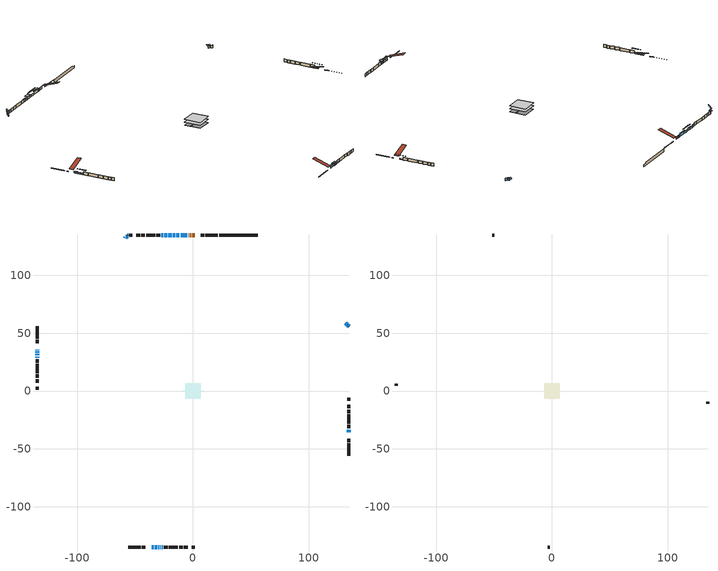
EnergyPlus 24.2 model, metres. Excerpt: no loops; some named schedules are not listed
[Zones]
conditioned space
 floor adiabatic (AdiabaticFloorConstruction): -6.82,-6.82 -6.82,6.82 6.82,6.82 6.82,-6.82 z1.14
 floor foundation (Slab1 construction): -6.66,-6.66 -6.66,6.66 6.66,6.66 6.66,-6.66 z-1.48
 floor foundation (Slab2 construction): -9.23,-0.41 -9.23,0.41 9.23,0.41 9.23,-0.41 z0
 wall outside (RimJoist1 construction): 21.58,134.94 10.79,134.94 / -55.89,-134.94 -45.1,-134.94 / -134.94,55.89 -134.94,45.1 / 134.94,-55.89 134.94,-45.1 z1.14:1.44
 wall outside (RimJoist2 construction): 9.86,134.94 6.8,134.94 / -44.17,-134.94 -41.11,-134.94 / -134.94,44.17 -134.94,41.11 / 134.94,-44.17 134.94,-41.11 z1.14:1.44
 wall outside (AdiabaticWallConstruction 1): 1.44,134.94 -0.76,134.94 / -1.69,134.94 -2.5,134.94 / -3.43,134.94 -3.86,134.94 z1.14:3.17
 wall outside (AdiabaticWallConstruction): -55.89,134.94 -56.23,134.6 / -28.4,-134.94 -27.92,-134.94 z1.14:2.74; -4.79,134.94 -10.78,134.94 z1.14:3.38; 134.94,55.89 133.97,56.86 / -56.89,133.94 -57.38,133.45 / -25.59,134.94 -27.57,134.94 z1.14:2.95; -35.75,-134.94 -33.97,-134.94 z1.14:3.92; -33.05,-134.94 -30.96,-134.94 z1.14:3.22; -134.94,35.75 -134.94,35.16 / -134.94,32.11 -134.94,30.72 / -134.94,29.79 -134.94,28.59 z1.14:2.13; -134.94,34.24 -134.94,33.04 / -22.27,134.94 -24.66,134.94 z1.14:2.36; -30.04,-134.94 -29.33,-134.94 z1.14:2.03; -11.71,134.94 -14.51,134.94 / -15.43,134.94 -17.42,134.94 / -18.34,134.94 -21.34,134.94 / 133.31,57.52 132.34,58.49 / -58.03,132.8 -58.52,132.31 z1.14:2.64; 134.94,-35.75 134.94,-33.36 z1.14:1.93; -26.99,-134.94 -26.07,-134.94 z1.14:2.58
 wall outside (Wall1 construction): -28.5,134.94 -31.8,134.94 / -25.15,-134.94 -21.84,-134.94 / -134.94,27.66 -134.94,24.36 / 134.94,-32.43 134.94,-29.13 z1.14:3.58
 wall outside (Wall2 construction): -32.73,134.94 -40.64,134.94 / -20.91,-134.94 -13,-134.94 / -134.94,23.43 -134.94,15.52 / 134.94,-28.2 134.94,-20.29 z1.14:3.58
 wall outside (Wall3 construction): -41.57,134.94 -44.91,134.94 / -12.07,-134.94 -8.73,-134.94 / -134.94,14.59 -134.94,11.25 / 134.94,-19.36 134.94,-16.02 z1.14:3.58
 wall outside (Wall4 construction): -45.84,134.94 -49.16,134.94 / -7.8,-134.94 -4.48,-134.94 / -134.94,10.32 -134.94,7 / 134.94,-15.09 134.94,-11.77 z1.14:3.58
 wall outside (Wall6 construction): -52.64,134.94 -54.96,134.94 / -1.01,-134.94 1.32,-134.94 / -134.94,3.53 -134.94,1.2 / 134.94,-8.29 134.94,-5.97 z1.14:3.58
 wall foundation (FoundationWall1 construction): 22.51,134.94,-1.48 22.51,134.94,1.14 52.55,134.94,1.14 52.55,134.94,0.22 55.89,134.94,0.22 55.89,134.94,-1.48
 window (WindowConstruction 15): -55.89,134.94 -56.23,134.6 z1.14:2.74
 window (WindowConstruction 2): -4.79,134.94 -10.78,134.94 z1.14:3.38
 window (WindowConstruction 3): 134.94,55.89 133.97,56.86 z1.14:2.94
 window (WindowConstruction 4): -56.89,133.94 -57.37,133.45 z1.14:2.94
 window (WindowConstruction 5): -35.75,-134.94 -33.97,-134.94 z1.14:3.92
 window (WindowConstruction 6): -33.04,-134.94 -30.96,-134.94 z1.14:3.22
 window (WindowConstruction 7): -134.94,35.75 -134.94,35.17 z1.14:2.13
 window (WindowConstruction 8): -134.94,34.24 -134.94,33.04 z1.14:2.36
 window (WindowConstruction 16): -30.03,-134.94 -29.33,-134.94 z1.14:2.03
 window (WindowConstruction 9): -134.94,32.11 -134.94,30.72 z1.14:2.13
 window (WindowConstruction 18): -28.4,-134.94 -27.92,-134.94 z1.14:2.74
 window (WindowConstruction 10): -11.71,134.94 -14.5,134.94 z1.14:2.64
 window (WindowConstruction 11): -15.43,134.94 -17.41,134.94 z1.14:2.64
 window (WindowConstruction 12): -18.34,134.94 -21.34,134.94 z1.14:2.64
 window (WindowConstruction 13): 133.31,57.52 132.34,58.49 z1.14:2.64
 window (WindowConstruction 14): -58.03,132.8 -58.52,132.31 z1.14:2.64
 window (WindowConstruction 19): 134.94,-35.75 134.94,-33.36 z1.14:1.93
 window (WindowConstruction 20): -134.94,29.79 -134.94,28.59 z1.14:2.13
 window (WindowConstruction 17): -26.99,-134.94 -26.07,-134.94 z1.14:2.58
 window (WindowConstruction): -22.27,134.94 -24.66,134.94 z1.14:2.36
 window (WindowConstruction 1): -25.59,134.94 -27.57,134.94 z1.14:2.94
 door (Door): 1.44,134.94 -0.76,134.94 z1.14:3.17
 door (Door 1): -1.69,134.94 -2.5,134.94 z1.14:3.17
 door (Door 2): -3.43,134.94 -3.86,134.94 z1.14:3.17
 ceiling adiabatic (AdiabaticFloorConstruction): 6.82,-6.82 6.82,6.82 -6.82,6.82 -6.82,-6.82 z1.14
attic - vented
 floor to conditioned space (Floor1 construction Reversed): -6.82,-6.82 -6.82,6.82 6.82,6.82 6.82,-6.82 z3.58
 wall outside (Wall5 construction): -50.09,134.94 -51.71,134.94 / -3.56,-134.94 -1.94,-134.94 / -134.94,6.07 -134.94,4.45 / 134.94,-10.84 134.94,-9.22 z1.14:3.58
 roof outside (Roof1 construction): 2.37,134.94,3.58 2.37,121.65,8.01 5.87,121.65,8.01 5.87,134.94,3.58; -36.68,-134.94,3.58 -36.68,-121.65,8.01 -40.18,-121.65,8.01 -40.18,-134.94,3.58; -134.94,36.68,3.58 -121.65,36.68,8.01 -121.65,40.18,8.01 -134.94,40.18,3.58; 134.94,-36.68,3.58 121.65,-36.68,8.01 121.65,-40.18,8.01 134.94,-40.18,3.58
shading: -57.1,133.73 -55.03,135.8 -55.46,136.23 -57.53,134.17 z3.96; -11.39,134.94 -4.18,134.94 -4.18,135.55 -11.39,135.55 z3.99; 133.76,57.07 135.15,55.68 135.58,56.11 134.19,57.5 z3.24; -57.59,133.24 -56.68,134.15 -57.11,134.58 -58.02,133.67 z3.24; -33.68,-134.94 -36.05,-134.94 -36.05,-136.16 -33.68,-136.16 z4.22; -29.74,-134.94 -34.26,-134.94 -34.26,-135.55 -29.74,-135.55 z4.44; -134.94,34.87 -134.94,36.05 -135.55,36.05 -135.55,34.87 z2.43; -134.94,32.74 -134.94,34.54 -135.55,34.54 -135.55,32.74 z2.66; -27.81,-134.94 -31.55,-134.94 -31.55,-136.77 -27.81,-136.77 z3.55; -134.94,30.42 -134.94,32.41 -135.55,32.41 -135.55,30.42 z2.43; -27.01,-134.94 -29.31,-134.94 -29.31,-137.38 -27.01,-137.38 z3.65; -17.56,134.94 -8.66,134.94 -8.66,135.55 -17.56,135.55 z5.69; -20.47,134.94 -12.38,134.94 -12.38,135.55 -20.47,135.55 z5.69; -21.95,134.94 -17.73,134.94 -17.73,137.38 -21.95,137.38 z3.25; 131.91,58.92 133.74,57.09 135.47,58.81 133.64,60.65 z3.25; -60.67,130.16 -55.87,134.96 -56.31,135.39 -61.11,130.59 z5.69; 134.94,-30.31 134.94,-38.8 135.55,-38.8 135.55,-30.31 z4.98; -134.94,25.54 -134.94,32.84 -135.55,32.84 -135.55,25.54 z5.18; -25.78,-134.94 -27.29,-134.94 -27.29,-136.77 -25.78,-136.77 z2.87; -24.96,134.94 -21.97,134.94 -21.97,135.55 -24.96,135.55 z2.66; -27.87,134.94 -25.29,134.94 -25.29,135.55 -27.87,135.55 z3.24
[Building]
Building 1: Terrain=Suburbs
[Site:Location]
Calgary Intl AP_AB: Latitude {deg}=51.11; Longitude {deg}=-114.02; Time Zone {hr}=-7; Elevation {m}=1084; Keep Site Location Information=Yes
[Site:GroundTemperature:Shallow]
0.326196, -1.55603, -1.70677, -0.813554, 2.7722, 6.34125, 9.43543, 11.3955, 11.562, 9.96783, 6.95256, 3.49299
[Site:WaterMainsTemperature]
Calculation Method=Schedule; Temperature Schedule=mains temperature schedule
[Material] Roughness=Rough; Thermal Absorptance=0.9
Name | Thickness {m} | Conductivity {W/m-K} | Density {kg/m3} | Specific Heat {J/kg-K} | Solar Absorptance | Visible Absorptance
asphalt or fiberglass shingles | 0.00635 | 0.162714 | 1121.4 | 1465.45 | 0.4 | 0.4
ceiling loosefill ins | 0.169333 | 0.0480833 | 16.02 | 1046.75 | 0.7 | 0.7
ceiling stud and cavity | 0.1397 | 0.114484 | 65.682 | 1177.47 | 0.7 | 0.7
concrete 4.0 in. | 0.1016 | 1.803125 | 2242.8 | 837.4 | 0.7 | 0.7
concrete 8.0 in. | 0.2032 | 1.803125 | 2242.8 | 837.4 | 0.7 | 0.7
door material | 0.04445 | 0.053851 | 512.64 | 1214.23 | 0.7 | 0.7
exterior vertical ins | 0.0474939 | 0.029427 | 32.04 | 1214.23 | 0.7 | 0.7
floor covering | 0.0127 | 0.0433444 | 54.468 | 1339.84 | 0.6 | 0.6
floor rigid ins; wall rigid ins 1 | 0.512978 | 0.029427 | 32.04 | 1214.23 | 0.7 | 0.7
floor stud and cavity | 0.1397 | 1.75129 | 37.0049 | 1207.88 | 0.7 | 0.7
furniture material conditioned space 1 | 0.1524 | 0.115458 | 640.8 | 1214.23 | 0.6 | 0.6
gypsum board | 0.0127 | 0.160291 | 801 | 837.4 | 0.6 | 0.6
gypsum board 1 | 0.0127 | 0.160291 | 801 | 837.4 | 0.7 | 0.7
osb sheathing 0.5 in. | 0.0127 | 0.115458 | 512.64 | 1214.23 | 0.7 | 0.7
osb sheathing 0.75 in. | 0.01905 | 0.115458 | 512.64 | 1214.23 | 0.7 | 0.7
osb sheathing 2.0 in. | 0.0508 | 0.115458 | 512.64 | 1214.23 | 0.7 | 0.7
rim joist rigid ins; wall rigid ins | 0.051816 | 0.029427 | 32.04 | 1214.23 | 0.7 | 0.7
rim joist stud and cavity | 0.0508 | 0.0442091 | 125.044 | 1163.47 | 0.6 | 0.6
rim joist stud and cavity 1 | 0.0508 | 0.0446194 | 125.044 | 1163.47 | 0.6 | 0.6
wall stud and cavity | 0.1397 | 0.521992 | 139.0536 | 1170.24 | 0.7 | 0.7
wall stud and cavity 1 | 0.1397 | 0.219171 | 139.0536 | 1170.24 | 0.7 | 0.7
wall stud and cavity 2 | 0.1397 | 0.269865 | 139.0536 | 1170.24 | 0.7 | 0.7
wall stud and cavity 3 | 0.1397 | 0.24189 | 139.0536 | 1170.24 | 0.7 | 0.7
wall stud and cavity 4 | 0.0889 | 6.9971 | 50.32683 | 1063.81 | 0.6 | 0.6
wall stud and cavity 5 | 0.1397 | 0.504371 | 139.0536 | 1170.24 | 0.7 | 0.7
wall stud and cavity 6 | 0.0889 | 0.380278 | 52.3479 | 1209.89 | 0.7 | 0.7
wall stud and cavity 7 | 0.0889 | 0.391764 | 83.0341 | 1211.67 | 0.7 | 0.7
wood siding | 0.0254 | 0.102417 | 544.68 | 1172.36 | 0.4 | 0.4
wood siding 1 | 0.00254 | 0.102417 | 544.68 | 1172.36 | 0.4 | 0.4
wood siding 2; wood siding 3; wood siding 4 | 0.0254 | 0.102417 | 544.68 | 1172.36 | 0.7 | 0.7
[WindowMaterial:SimpleGlazingSystem]
Name | U-Factor {W/m2-K} | Solar Heat Gain Coefficient
WindowMaterial | 2.1707 | 0.56
WindowMaterial 1 | 2.05033 | 0.63
WindowMaterial 10 | 2.89237 | 0.66
WindowMaterial 11 | 2.95029 | 0.64
WindowMaterial 12 | 2.96903 | 0.56
WindowMaterial 13 | 2.24735 | 0.57
WindowMaterial 14 | 2.73339 | 0.37
WindowMaterial 15 | 2.0878 | 0.61
WindowMaterial 16 | 2.986628 | 0.61
WindowMaterial 17 | 2.963916 | 0.56
WindowMaterial 18 | 2.94802 | 0.58
WindowMaterial 2 | 1.96516 | 0.64
WindowMaterial 3 | 2.26041 | 0.53
WindowMaterial 4 | 1.936198 | 0.66
WindowMaterial 5 | 2.00944 | 0.62
WindowMaterial 6 | 2.39157 | 0.47
WindowMaterial 7 | 2.1866 | 0.56
WindowMaterial 8 | 2.918492 | 0.63
WindowMaterial 9 | 2.92303 | 0.66
[Construction]
AdiabaticFloorConstruction: floor stud and cavity, floor rigid ins, osb sheathing 0.75 in., floor covering
AdiabaticWallConstruction: wood siding 3, wall rigid ins 1, wall stud and cavity 6, gypsum board
AdiabaticWallConstruction 1: wood siding 4, wall rigid ins 1, wall stud and cavity 6, gypsum board
Door; Door 1; Door 2: door material
Floor1 construction Reversed: gypsum board, ceiling stud and cavity, ceiling loosefill ins
FoundationWall1 construction: concrete 8.0 in., gypsum board 1
furniture construction conditioned space 1: furniture material conditioned space 1
PartitionWallConstruction: gypsum board, wall stud and cavity 7, gypsum board
RimJoist1 construction: wood siding 2, rim joist rigid ins, osb sheathing 2.0 in., rim joist stud and cavity
RimJoist2 construction: wood siding 2, rim joist rigid ins, osb sheathing 2.0 in., rim joist stud and cavity 1
Roof1 construction: asphalt or fiberglass shingles
Slab1 construction; Slab2 construction: concrete 4.0 in.
Wall1 construction: wood siding, wall rigid ins, osb sheathing 0.5 in., wall stud and cavity, gypsum board
Wall2 construction: wood siding, wall rigid ins, osb sheathing 0.5 in., wall stud and cavity 1, gypsum board
Wall3 construction: wood siding, wall rigid ins, osb sheathing 0.5 in., wall stud and cavity 2, gypsum board
Wall4 construction: wood siding, wall rigid ins, osb sheathing 0.5 in., wall stud and cavity 3, gypsum board
Wall5 construction: wood siding 1, wall stud and cavity 4
Wall6 construction: wood siding, wall rigid ins, osb sheathing 0.5 in., wall stud and cavity 5, gypsum board
WindowConstruction; WindowConstruction 8: WindowMaterial
WindowConstruction 1: WindowMaterial 1
WindowConstruction 10: WindowMaterial 8
WindowConstruction 11: WindowMaterial 9
WindowConstruction 12: WindowMaterial 10
WindowConstruction 13: WindowMaterial 11
WindowConstruction 14: WindowMaterial 12
WindowConstruction 15: WindowMaterial 13
WindowConstruction 16: WindowMaterial 14
WindowConstruction 17: WindowMaterial 15
WindowConstruction 18: WindowMaterial 16
WindowConstruction 19: WindowMaterial 17
WindowConstruction 2: WindowMaterial 2
WindowConstruction 20: WindowMaterial 18
WindowConstruction 3; WindowConstruction 4: WindowMaterial 3
WindowConstruction 5: WindowMaterial 4
WindowConstruction 6: WindowMaterial 5
WindowConstruction 7: WindowMaterial 6
WindowConstruction 9: WindowMaterial 7
[Zone] Multiplier=1; Part of Total Floor Area=Yes
Name | Volume {m3}
attic - vented | 133.89
conditioned space | 1127.9
[Space]
Name | Zone | Volume {m3}
attic - vented 1 | attic - vented | 133.89
conditioned space 1 | conditioned space | 1127.9
[ZoneInfiltration:EffectiveLeakageArea]
infil attic - vented 1: Zone or Space=attic - vented 1; Schedule=Always On Discrete; Effective Air Leakage Area {cm2}=6383.31; Stack Coefficient=0.000477618; Wind Coefficient=1.47659e-05
[ZoneMixing]
whole house fan mix: Zone or Space=attic - vented; Schedule=Always On Continuous; Design Flow Rate Calculation Method=Flow/Zone; Design Flow Rate {m3/s}=0; Source Zone or Space=conditioned space
[SurfaceProperty:ExposedFoundationPerimeter] Exposed Perimeter Calculation Method=TotalExposedPerimeter
Name | Total Exposed Perimeter {m}
Slab1 | 33.38
Slab2 | 38.557
[InternalMass] Zone or ZoneList=conditioned space; Space or SpaceList=conditioned space 1
Name | Construction | Surface Area {m2}
furniture mass conditioned space 1 | furniture construction conditioned space 1 | 151.588
partition wall mass | PartitionWallConstruction | 378.97
[Lights]
interior lighting: Zone or ZoneList or Space or SpaceList=conditioned space 1; Schedule=interior lighting schedule; Design Level Calculation Method=LightingLevel; Lighting Level {W}=343.2; Return Air Fraction=0; Fraction Radiant=0.6; Fraction Visible=0.2; Fraction Replaceable=1
[People]
occupants: Zone or ZoneList or Space or SpaceList=conditioned space 1; Number of People Schedule=occupants schedule; Number of People Calculation Method=People; Number of People=3; Fraction Radiant=0.314171; Sensible Heat Fraction=0.56303; Activity Level Schedule=occupants activity schedule; Carbon Dioxide Generation Rate {m3/s-W}=0; Enable ASHRAE 55 Comfort Warnings=No; Mean Radiant Temperature Calculation Type=EnclosureAveraged
[ElectricEquipment] Zone or ZoneList or Space or SpaceList=conditioned space 1; Design Level Calculation Method=EquipmentLevel
Name | Schedule | Design Level {W} | Fraction Latent | Fraction Radiant | Fraction Lost
clothes dryer | clothes dryer schedule | 140.772 | 0.015 | 0.081 | 0.85
clothes washer | clothes washer schedule | 32.1985 | 0.03 | 0.162 | 0.7
cooking range | cooking range schedule | 215.147 | 0.08 | 0.432 | 0.2
dishwasher | dishwasher schedule | 66.8632 | 0.3 | 0.18 | 0.4
fridge | fridge schedule | 72.9452 | 0 | 0.6 | 0
mech vent bath fan 0 | mech vent bath fan 0 schedule | 50.2 | 0 | 0 | 1
mech vent bath fan 1 | mech vent bath fan 1 schedule | 50.2 | 0 | 0 | 1
mech vent bath fan 2 | mech vent bath fan 2 schedule | 50.2 | 0 | 0 | 1
mech vent house fan | mech vent house fan schedule | 0 | 0 | 0 | 1
mech vent house fan cfis | mech vent house fan cfis schedule | 0 | 0 | 0 | 0
misc plug loads | misc plug loads schedule | 494.7 | 0.045 | 0.513 | 0.1
whole house fan | Always On Discrete | 0 | 0 | 0 | 1
[OtherEquipment] Zone or ZoneList or Space or SpaceList=conditioned space 1; Design Level Calculation Method=EquipmentLevel
Name | Fuel Type | Schedule | Design Level {W} | Fraction Latent | Fraction Radiant | Fraction Lost
clothes dryer 1 | Electricity | clothes dryer schedule | 0 | 0.015 | 0.081 | 0.85
cooking range 1 | Electricity | cooking range schedule | 0 | 0.08 | 0.432 | 0.2
general water use latent | None | general water use schedule | 62.594 | 1 | 0 | 0
general water use sensible | None | general water use schedule | -61.6891 | 0 | 0.6 | 0
mech vent house fan latent load | None | Always On Discrete | 0 | 1 | 0 | 0
mech vent house fan sensible load | None | Always On Discrete | 0 | 0 | 0 | 0
water heater energy adjustment1; water heater energy adjustment2 | NaturalGas | Always On Discrete | 0.01 | 0 | 0 | 1
[ZoneInfiltration:DesignFlowRate] Zone or ZoneList or Space or SpaceList=conditioned space 1; Schedule=Always On Discrete; Design Flow Rate Calculation Method=Flow/Zone; Design Flow Rate {m3/s}=0
infil flow; natural vent flow; whole house fan flow
[Foundation:Kiva] Initial Indoor Air Temperature {C}=18; Wall Depth Below Slab {m}=0.2032
Name | Wall Height Above Grade {m} | Custom Block Material Name 1 | Custom Block Depth 1 {m} | Custom Block X Position 1 {m} | Custom Block Z Position 1 {m}
Foundation Kiva 1 | 1.14001 | exterior vertical ins | 2.62 | 0.2159 | 0
Foundation Kiva 2 | 0.1016
[Foundation:Kiva:Settings]
Soil Conductivity {W/m-K}=0.849921; Soil Density {kg/m3}=1842.3; Soil Specific Heat {J/kg-K}=418.7; Ground Solar Absorptivity=0.9; Ground Thermal Absorptivity=0.9; Ground Surface Roughness {m}=0.03; Far-Field Width {m}=40; Deep-Ground Boundary Condition=ZeroFlux; Deep-Ground Depth {m}=40; Minimum Cell Dimension {m}=0.2; Maximum Cell Growth Coefficient=3; Simulation Timestep=Timestep
[Exterior:Lights]
exterior lighting: Schedule=exterior lighting schedule; Design Level {W}=75.6
[Schedule:Constant]
Name | Hourly Value
Always On Continuous; mech vent house fan schedule; mech vent house fan cfis schedule; Always On Discrete | 1
occupants activity schedule | 117.228
fridge schedule | 0
[Schedule:Week:Daily]
interior lighting schedule Week Rule - Jan1-Jan27: interior lighting schedule day, interior lighting schedule day, interior lighting schedule day, interior lighting schedule day, interior lighting schedule day, interior lighting schedule day, interior lighting schedule day, interior lighting schedule default day, interior lighting schedule default day, interior lighting schedule default day, interior lighting schedule default day, interior lighting schedule default day
interior lighting schedule Week Rule - Jan28-Feb3: interior lighting schedule day, interior lighting schedule day, interior lighting schedule day, interior lighting schedule day, interior lighting schedule day 1, interior lighting schedule day 1, interior lighting schedule day 1, interior lighting schedule default day, interior lighting schedule default day, interior lighting schedule default day, interior lighting schedule default day, interior lighting schedule default day
interior lighting schedule Week Rule - Feb4-Feb24: interior lighting schedule day 1, interior lighting schedule day 1, interior lighting schedule day 1, interior lighting schedule day 1, interior lighting schedule day 1, interior lighting schedule day 1, interior lighting schedule day 1, interior lighting schedule default day, interior lighting schedule default day, interior lighting schedule default day, interior lighting schedule default day, interior lighting schedule default day
interior lighting schedule Week Rule - Feb25-Mar3: interior lighting schedule day 1, interior lighting schedule day 1, interior lighting schedule day 1, interior lighting schedule day 1, interior lighting schedule day 2, interior lighting schedule day 2, interior lighting schedule day 2, interior lighting schedule default day, interior lighting schedule default day, interior lighting schedule default day, interior lighting schedule default day, interior lighting schedule default day
interior lighting schedule Week Rule - Mar4-Mar31: interior lighting schedule day 2, interior lighting schedule day 2, interior lighting schedule day 2, interior lighting schedule day 2, interior lighting schedule day 2, interior lighting schedule day 2, interior lighting schedule day 2, interior lighting schedule default day, interior lighting schedule default day, interior lighting schedule default day, interior lighting schedule default day, interior lighting schedule default day
interior lighting schedule Week Rule - Apr1-Apr28: interior lighting schedule day 3, interior lighting schedule day 3, interior lighting schedule day 3, interior lighting schedule day 3, interior lighting schedule day 3, interior lighting schedule day 3, interior lighting schedule day 3, interior lighting schedule default day, interior lighting schedule default day, interior lighting schedule default day, interior lighting schedule default day, interior lighting schedule default day
interior lighting schedule Week Rule - Apr29-May5: interior lighting schedule day 3, interior lighting schedule day 3, interior lighting schedule day 4, interior lighting schedule day 4, interior lighting schedule day 4, interior lighting schedule day 4, interior lighting schedule day 4, interior lighting schedule default day, interior lighting schedule default day, interior lighting schedule default day, interior lighting schedule default day, interior lighting schedule default day
interior lighting schedule Week Rule - May6-May26: interior lighting schedule day 4, interior lighting schedule day 4, interior lighting schedule day 4, interior lighting schedule day 4, interior lighting schedule day 4, interior lighting schedule day 4, interior lighting schedule day 4, interior lighting schedule default day, interior lighting schedule default day, interior lighting schedule default day, interior lighting schedule default day, interior lighting schedule default day
interior lighting schedule Week Rule - May27-Jun2: interior lighting schedule day 4, interior lighting schedule day 4, interior lighting schedule day 4, interior lighting schedule day 4, interior lighting schedule day 4, interior lighting schedule day 5, interior lighting schedule day 5, interior lighting schedule default day, interior lighting schedule default day, interior lighting schedule default day, interior lighting schedule default day, interior lighting schedule default day
interior lighting schedule Week Rule - Jun3-Jun30: interior lighting schedule day 5, interior lighting schedule day 5, interior lighting schedule day 5, interior lighting schedule day 5, interior lighting schedule day 5, interior lighting schedule day 5, interior lighting schedule day 5, interior lighting schedule default day, interior lighting schedule default day, interior lighting schedule default day, interior lighting schedule default day, interior lighting schedule default day
interior lighting schedule Week Rule - Jul1-Jul28: interior lighting schedule day 6, interior lighting schedule day 6, interior lighting schedule day 6, interior lighting schedule day 6, interior lighting schedule day 6, interior lighting schedule day 6, interior lighting schedule day 6, interior lighting schedule default day, interior lighting schedule default day, interior lighting schedule default day, interior lighting schedule default day, interior lighting schedule default day
interior lighting schedule Week Rule - Jul29-Aug4: interior lighting schedule day 6, interior lighting schedule day 6, interior lighting schedule day 6, interior lighting schedule day 7, interior lighting schedule day 7, interior lighting schedule day 7, interior lighting schedule day 7, interior lighting schedule default day, interior lighting schedule default day, interior lighting schedule default day, interior lighting schedule default day, interior lighting schedule default day
interior lighting schedule Week Rule - Aug5-Aug25: interior lighting schedule day 7, interior lighting schedule day 7, interior lighting schedule day 7, interior lighting schedule day 7, interior lighting schedule day 7, interior lighting schedule day 7, interior lighting schedule day 7, interior lighting schedule default day, interior lighting schedule default day, interior lighting schedule default day, interior lighting schedule default day, interior lighting schedule default day
interior lighting schedule Week Rule - Aug26-Sep1: interior lighting schedule day 7, interior lighting schedule day 7, interior lighting schedule day 7, interior lighting schedule day 7, interior lighting schedule day 7, interior lighting schedule day 7, interior lighting schedule day 8, interior lighting schedule default day, interior lighting schedule default day, interior lighting schedule default day, interior lighting schedule default day, interior lighting schedule default day
interior lighting schedule Week Rule - Sep2-Sep29: interior lighting schedule day 8, interior lighting schedule day 8, interior lighting schedule day 8, interior lighting schedule day 8, interior lighting schedule day 8, interior lighting schedule day 8, interior lighting schedule day 8, interior lighting schedule default day, interior lighting schedule default day, interior lighting schedule default day, interior lighting schedule default day, interior lighting schedule default day
interior lighting schedule Week Rule - Sep30-Oct6: interior lighting schedule day 8, interior lighting schedule day 9, interior lighting schedule day 9, interior lighting schedule day 9, interior lighting schedule day 9, interior lighting schedule day 9, interior lighting schedule day 9, interior lighting schedule default day, interior lighting schedule default day, interior lighting schedule default day, interior lighting schedule default day, interior lighting schedule default day
interior lighting schedule Week Rule - Oct7-Oct27: interior lighting schedule day 9, interior lighting schedule day 9, interior lighting schedule day 9, interior lighting schedule day 9, interior lighting schedule day 9, interior lighting schedule day 9, interior lighting schedule day 9, interior lighting schedule default day, interior lighting schedule default day, interior lighting schedule default day, interior lighting schedule default day, interior lighting schedule default day
interior lighting schedule Week Rule - Oct28-Nov3: interior lighting schedule day 9, interior lighting schedule day 9, interior lighting schedule day 9, interior lighting schedule day 9, interior lighting schedule day 10, interior lighting schedule day 10, interior lighting schedule day 10, interior lighting schedule default day, interior lighting schedule default day, interior lighting schedule default day, interior lighting schedule default day, interior lighting schedule default day
interior lighting schedule Week Rule - Nov4-Nov24: interior lighting schedule day 10, interior lighting schedule day 10, interior lighting schedule day 10, interior lighting schedule day 10, interior lighting schedule day 10, interior lighting schedule day 10, interior lighting schedule day 10, interior lighting schedule default day, interior lighting schedule default day, interior lighting schedule default day, interior lighting schedule default day, interior lighting schedule default day
interior lighting schedule Week Rule - Nov25-Dec1: interior lighting schedule day 10, interior lighting schedule day 10, interior lighting schedule day 10, interior lighting schedule day 10, interior lighting schedule day 10, interior lighting schedule day 10, interior lighting schedule day 11, interior lighting schedule default day, interior lighting schedule default day, interior lighting schedule default day, interior lighting schedule default day, interior lighting schedule default day
interior lighting schedule Week Rule - Dec2-Dec31: interior lighting schedule day 11, interior lighting schedule day 11, interior lighting schedule day 11, interior lighting schedule day 11, interior lighting schedule day 11, interior lighting schedule day 11, interior lighting schedule day 11, interior lighting schedule default day, interior lighting schedule default day, interior lighting schedule default day, interior lighting schedule default day, interior lighting schedule default day
occupants schedule Week Rule - Jan1-Dec31: occupants schedule day, occupants schedule day, occupants schedule day, occupants schedule day, occupants schedule day, occupants schedule day, occupants schedule day, occupants schedule default day, occupants schedule default day, occupants schedule default day, occupants schedule default day, occupants schedule default day
clothes dryer schedule Week Rule - Jan1-Dec31: clothes dryer schedule day, clothes dryer schedule day, clothes dryer schedule day, clothes dryer schedule day, clothes dryer schedule day, clothes dryer schedule day, clothes dryer schedule day, clothes dryer schedule default day, clothes dryer schedule default day, clothes dryer schedule default day, clothes dryer schedule default day, clothes dryer schedule default day
clothes washer schedule Week Rule - Jan1-Dec31: clothes washer schedule day, clothes washer schedule day, clothes washer schedule day, clothes washer schedule day, clothes washer schedule day, clothes washer schedule day, clothes washer schedule day, clothes washer schedule default day, clothes washer schedule default day, clothes washer schedule default day, clothes washer schedule default day, clothes washer schedule default day
cooking range schedule Week Rule - Jan1-Dec31: cooking range schedule day, cooking range schedule day, cooking range schedule day, cooking range schedule day, cooking range schedule day, cooking range schedule day, cooking range schedule day, cooking range schedule default day, cooking range schedule default day, cooking range schedule default day, cooking range schedule default day, cooking range schedule default day
dishwasher schedule Week Rule - Jan1-Dec31: dishwasher schedule day, dishwasher schedule day, dishwasher schedule day, dishwasher schedule day, dishwasher schedule day, dishwasher schedule day, dishwasher schedule day, dishwasher schedule default day, dishwasher schedule default day, dishwasher schedule default day, dishwasher schedule default day, dishwasher schedule default day
mech vent bath fan 0 schedule Week Rule - Jan1-Dec31: mech vent bath fan 0 schedule day, mech vent bath fan 0 schedule day, mech vent bath fan 0 schedule day, mech vent bath fan 0 schedule day, mech vent bath fan 0 schedule day, mech vent bath fan 0 schedule day, mech vent bath fan 0 schedule day, mech vent bath fan 0 schedule default day, mech vent bath fan 0 schedule default day, mech vent bath fan 0 schedule default day, mech vent bath fan 0 schedule default day, mech vent bath fan 0 schedule default day
mech vent bath fan 1 schedule Week Rule - Jan1-Dec31: mech vent bath fan 1 schedule day, mech vent bath fan 1 schedule day, mech vent bath fan 1 schedule day, mech vent bath fan 1 schedule day, mech vent bath fan 1 schedule day, mech vent bath fan 1 schedule day, mech vent bath fan 1 schedule day, mech vent bath fan 1 schedule default day, mech vent bath fan 1 schedule default day, mech vent bath fan 1 schedule default day, mech vent bath fan 1 schedule default day, mech vent bath fan 1 schedule default day
mech vent bath fan 2 schedule Week Rule - Jan1-Dec31: mech vent bath fan 2 schedule day, mech vent bath fan 2 schedule day, mech vent bath fan 2 schedule day, mech vent bath fan 2 schedule day, mech vent bath fan 2 schedule day, mech vent bath fan 2 schedule day, mech vent bath fan 2 schedule day, mech vent bath fan 2 schedule default day, mech vent bath fan 2 schedule default day, mech vent bath fan 2 schedule default day, mech vent bath fan 2 schedule default day, mech vent bath fan 2 schedule default day
misc plug loads schedule Week Rule - Jan1-Dec31: misc plug loads schedule day, misc plug loads schedule day, misc plug loads schedule day, misc plug loads schedule day, misc plug loads schedule day, misc plug loads schedule day, misc plug loads schedule day, misc plug loads schedule default day, misc plug loads schedule default day, misc plug loads schedule default day, misc plug loads schedule default day, misc plug loads schedule default day
general water use schedule Week Rule - Jan1-Dec31: general water use schedule day, general water use schedule day, general water use schedule day, general water use schedule day, general water use schedule day, general water use schedule day, general water use schedule day, general water use schedule default day, general water use schedule default day, general water use schedule default day, general water use schedule default day, general water use schedule default day
exterior lighting schedule Week Rule - Jan1-Jan27: exterior lighting schedule day, exterior lighting schedule day, exterior lighting schedule day, exterior lighting schedule day, exterior lighting schedule day, exterior lighting schedule day, exterior lighting schedule day, exterior lighting schedule default day, exterior lighting schedule default day, exterior lighting schedule default day, exterior lighting schedule default day, exterior lighting schedule default day
exterior lighting schedule Week Rule - Jan28-Feb3: exterior lighting schedule day, exterior lighting schedule day, exterior lighting schedule day, exterior lighting schedule day, exterior lighting schedule day 1, exterior lighting schedule day 1, exterior lighting schedule day 1, exterior lighting schedule default day, exterior lighting schedule default day, exterior lighting schedule default day, exterior lighting schedule default day, exterior lighting schedule default day
exterior lighting schedule Week Rule - Feb4-Feb24: exterior lighting schedule day 1, exterior lighting schedule day 1, exterior lighting schedule day 1, exterior lighting schedule day 1, exterior lighting schedule day 1, exterior lighting schedule day 1, exterior lighting schedule day 1, exterior lighting schedule default day, exterior lighting schedule default day, exterior lighting schedule default day, exterior lighting schedule default day, exterior lighting schedule default day
[Schedule:Year]
interior lighting schedule: interior lighting schedule Week Rule - Jan1-Jan27, 1, 1, 1, 27, interior lighting schedule Week Rule - Jan28-Feb3, 1, 28, 2, 3, interior lighting schedule Week Rule - Feb4-Feb24, 2, 4, 2, 24, interior lighting schedule Week Rule - Feb25-Mar3, 2, 25, 3, 3, interior lighting schedule Week Rule - Mar4-Mar31, 3, 4, 3, 31, interior lighting schedule Week Rule - Apr1-Apr28, 4, 1, 4, 28, interior lighting schedule Week Rule - Apr29-May5, 4, 29, 5, 5, interior lighting schedule Week Rule - May6-May26, 5, 6, 5, 26, interior lighting schedule Week Rule - May27-Jun2, 5, 27, 6, 2, interior lighting schedule Week Rule - Jun3-Jun30, 6, 3, 6, 30, interior lighting schedule Week Rule - Jul1-Jul28, 7, 1, 7, 28, interior lighting schedule Week Rule - Jul29-Aug4, 7, 29, 8, 4, interior lighting schedule Week Rule - Aug5-Aug25, 8, 5, 8, 25, interior lighting schedule Week Rule - Aug26-Sep1, 8, 26, 9, 1, interior lighting schedule Week Rule - Sep2-Sep29, 9, 2, 9, 29, interior lighting schedule Week Rule - Sep30-Oct6, 9, 30, 10, 6, interior lighting schedule Week Rule - Oct7-Oct27, 10, 7, 10, 27, interior lighting schedule Week Rule - Oct28-Nov3, 10, 28, 11, 3, interior lighting schedule Week Rule - Nov4-Nov24, 11, 4, 11, 24, interior lighting schedule Week Rule - Nov25-Dec1, 11, 25, 12, 1, interior lighting schedule Week Rule - Dec2-Dec31, 12, 2, 12, 31
occupants schedule: occupants schedule Week Rule - Jan1-Dec31, 1, 1, 12, 31
clothes dryer schedule: clothes dryer schedule Week Rule - Jan1-Dec31, 1, 1, 12, 31
clothes washer schedule: clothes washer schedule Week Rule - Jan1-Dec31, 1, 1, 12, 31
cooking range schedule: cooking range schedule Week Rule - Jan1-Dec31, 1, 1, 12, 31
dishwasher schedule: dishwasher schedule Week Rule - Jan1-Dec31, 1, 1, 12, 31
mech vent bath fan 0 schedule: mech vent bath fan 0 schedule Week Rule - Jan1-Dec31, 1, 1, 12, 31
mech vent bath fan 1 schedule: mech vent bath fan 1 schedule Week Rule - Jan1-Dec31, 1, 1, 12, 31
mech vent bath fan 2 schedule: mech vent bath fan 2 schedule Week Rule - Jan1-Dec31, 1, 1, 12, 31
misc plug loads schedule: misc plug loads schedule Week Rule - Jan1-Dec31, 1, 1, 12, 31
general water use schedule: general water use schedule Week Rule - Jan1-Dec31, 1, 1, 12, 31
exterior lighting schedule: exterior lighting schedule Week Rule - Jan1-Jan27, 1, 1, 1, 27, exterior lighting schedule Week Rule - Jan28-Feb3, 1, 28, 2, 3, exterior lighting schedule Week Rule - Feb4-Feb24, 2, 4, 2, 24, exterior lighting schedule Week Rule - Feb25-Mar3, 2, 25, 3, 3, exterior lighting schedule Week Rule - Mar4-Mar31, 3, 4, 3, 31, exterior lighting schedule Week Rule - Apr1-Apr28, 4, 1, 4, 28, exterior lighting schedule Week Rule - Apr29-May5, 4, 29, 5, 5, exterior lighting schedule Week Rule - May6-May26, 5, 6, 5, 26, exterior lighting schedule Week Rule - May27-Jun2, 5, 27, 6, 2, exterior lighting schedule Week Rule - Jun3-Jun30, 6, 3, 6, 30, exterior lighting schedule Week Rule - Jul1-Jul28, 7, 1, 7, 28, exterior lighting schedule Week Rule - Jul29-Aug4, 7, 29, 8, 4, exterior lighting schedule Week Rule - Aug5-Aug25, 8, 5, 8, 25, exterior lighting schedule Week Rule - Aug26-Sep1, 8, 26, 9, 1, exterior lighting schedule Week Rule - Sep2-Sep29, 9, 2, 9, 29, exterior lighting schedule Week Rule - Sep30-Oct6, 9, 30, 10, 6, exterior lighting schedule Week Rule - Oct7-Oct27, 10, 7, 10, 27, exterior lighting schedule Week Rule - Oct28-Nov3, 10, 28, 11, 3, exterior lighting schedule Week Rule - Nov4-Nov24, 11, 4, 11, 24, exterior lighting schedule Week Rule - Nov25-Dec1, 11, 25, 12, 1, exterior lighting schedule Week Rule - Dec2-Dec31, 12, 2, 12, 31
[Schedule:Compact]
mains temperature schedule: Through: 01/01, For: AllDays, Until: 24:00, 5.30611, Through: 01/02, For: AllDays, Until: 24:00, 5.24556, Through: 01/03, For: AllDays, Until: 24:00, 5.18611, Through: 01/04, For: AllDays, Until: 24:00, 5.12778, Through: 01/05, For: AllDays, Until: 24:00, 5.07, Through: 01/06, For: AllDays, Until: 24:00, 5.01278, Through: 01/07, For: AllDays, Until: 24:00, 4.95722, Through: 01/08, For: AllDays, Until: 24:00, 4.90222, Through: 01/09, For: AllDays, Until: 24:00, 4.84778, Through: 01/10, For: AllDays, Until: 24:00, 4.795, Through: 01/11, For: AllDays, Until: 24:00, 4.74278, Through: 01/12, For: AllDays, Until: 24:00, 4.69167, Through: 01/13, For: AllDays, Until: 24:00, 4.64111, Through: 01/14, For: AllDays, Until: 24:00, 4.59222, Through: 01/15, For: AllDays, Until: 24:00, 4.54389, Through: 01/16, For: AllDays, Until: 24:00, 4.49722, Through: 01/17, For: AllDays, Until: 24:00, 4.45111, Through: 01/18, For: AllDays, Until: 24:00, 4.40611, Through: 01/19, For: AllDays, Until: 24:00, 4.36222, Through: 01/20, For: AllDays, Until: 24:00, 4.32, Through: 01/21, For: AllDays, Until: 24:00, 4.27833, Through: 01/22, For: AllDays, Until: 24:00, 4.23778, Through: 01/23, For: AllDays, Until: 24:00, 4.19833, Through: 01/24, For: AllDays, Until: 24:00, 4.16056, Through: 01/25, For: AllDays, Until: 24:00, 4.12333, Through: 01/26, For: AllDays, Until: 24:00, 4.08778, Through: 01/27, For: AllDays, Until: 24:00, 4.05278, Through: 01/28, For: AllDays, Until: 24:00, 4.01944, Through: 01/29, For: AllDays, Until: 24:00, 3.98722, Through: 01/30, For: AllDays, Until: 24:00, 3.95611, Through: 01/31, For: AllDays, Until: 24:00, 3.92667, Through: 02/01, For: AllDays, Until: 24:00, 3.89778, Through: 02/02, For: AllDays, Until: 24:00, 3.87056, Through: 02/03, For: AllDays, Until: 24:00, 3.84444, Through: 02/04, For: AllDays, Until: 24:00, 3.82, Through: 02/05, For: AllDays, Until: 24:00, 3.79611, Through: 02/06, For: AllDays, Until: 24:00, 3.77389, Through: 02/07, For: AllDays, Until: 24:00, 3.75333, Through: 02/08, For: AllDays, Until: 24:00, 3.73333, Through: 02/09, For: AllDays, Until: 24:00, 3.715, Through: 02/10, For: AllDays, Until: 24:00, 3.69778, Through: 02/11, For: AllDays, Until: 24:00, 3.68222, Through: 02/12, For: AllDays, Until: 24:00, 3.66778, Through: 02/13, For: AllDays, Until: 24:00, 3.65444, Through: 02/14, For: AllDays, Until: 24:00, 3.64278, Through: 02/15, For: AllDays, Until: 24:00, 3.63222, Through: 02/16, For: AllDays, Until: 24:00, 3.62278, Through: 02/17, For: AllDays, Until: 24:00, 3.615, Through: 02/18, For: AllDays, Until: 24:00, 3.60833, Through: 02/19, For: AllDays, Until: 24:00, 3.60333, Through: 02/20, For: AllDays, Until: 24:00, 3.59944, Through: 02/21, For: AllDays, Until: 24:00, 3.59667, Through: 02/22, For: AllDays, Until: 24:00, 3.59556, Through: 02/23, For: AllDays, Until: 24:00, 3.59556, Through: 02/24, For: AllDays, Until: 24:00, 3.59722, Through: 02/25, For: AllDays, Until: 24:00, 3.6, Through: 02/26, For: AllDays, Until: 24:00, 3.60389, Through: 02/27, For: AllDays, Until: 24:00, 3.60944, Through: 02/28, For: AllDays, Until: 24:00, 3.61611, Through: 03/01, For: AllDays, Until: 24:00, 3.62444, Through: 03/02, For: AllDays, Until: 24:00, 3.63333, Through: 03/03, For: AllDays, Until: 24:00, 3.64444, Through: 03/04, For: AllDays, Until: 24:00, 3.65611, Through: 03/05, For: AllDays, Until: 24:00, 3.67, Through: 03/06, For: AllDays, Until: 24:00, 3.68444, Through: 03/07, For: AllDays, Until: 24:00, 3.70056, Through: 03/08, For: AllDays, Until: 24:00, 3.71778, Through: 03/09, For: AllDays, Until: 24:00, 3.73611, Through: 03/10, For: AllDays, Until: 24:00, 3.75611, Through: 03/11, For: AllDays, Until: 24:00, 3.77722, Through: 03/12, For: AllDays, Until: 24:00, 3.79944, Through: 03/13, For: AllDays, Until: 24:00, 3.82333, Through: 03/14, For: AllDays, Until: 24:00, 3.84833, Through: 03/15, For: AllDays, Until: 24:00, 3.87444, Through: 03/16, For: AllDays, Until: 24:00, 3.90222, Through: 03/17, For: AllDays, Until: 24:00, 3.93056, Through: 03/18, For: AllDays, Until: 24:00, 3.96056, Through: 03/19, For: AllDays, Until: 24:00, 3.99167, Through: 03/20, For: AllDays, Until: 24:00, 4.02444, Through: 03/21, For: AllDays, Until: 24:00, 4.05778, Through: 03/22, For: AllDays, Until: 24:00, 4.09278, Through: 03/23, For: AllDays, Until: 24:00, 4.12833, Through: 03/24, For: AllDays, Until: 24:00, 4.16556, Through: 03/25, For: AllDays, Until: 24:00, 4.20389, Through: 03/26, For: AllDays, Until: 24:00, 4.24333, Through: 03/27, For: AllDays, Until: 24:00, 4.28389, Through: 03/28, For: AllDays, Until: 24:00, 4.32611, Through: 03/29, For: AllDays, Until: 24:00, 4.36889, Through: 03/30, For: AllDays, Until: 24:00, 4.41278, Through: 03/31, For: AllDays, Until: 24:00, 4.45778, Through: 04/01, For: AllDays, Until: 24:00, 4.50389, Through: 04/02, For: AllDays, Until: 24:00, 4.55111, Through: 04/03, For: AllDays, Until: 24:00, 4.59944, Through: 04/04, For: AllDays, Until: 24:00, 4.64833, Through: 04/05, For: AllDays, Until: 24:00, 4.69889, Through: 04/06, For: AllDays, Until: 24:00, 4.75, Through: 04/07, For: AllDays, Until: 24:00, 4.80222, Through: 04/08, For: AllDays, Until: 24:00, 4.85556, Through: 04/09, For: AllDays, Until: 24:00, 4.91, Through: 04/10, For: AllDays, Until: 24:00, 4.965, Through: 04/11, For: AllDays, Until: 24:00, 5.02111, Through: 04/12, For: AllDays, Until: 24:00, 5.07833, Through: 04/13, For: AllDays, Until: 24:00, 5.13611, Through: 04/14, For: AllDays, Until: 24:00, 5.195, Through: 04/15, For: AllDays, Until: 24:00, 5.25444, Through: 04/16, For: AllDays, Until: 24:00, 5.315, Through: 04/17, For: AllDays, Until: 24:00, 5.37611, Through: 04/18, For: AllDays, Until: 24:00, 5.43833, Through: 04/19, For: AllDays, Until: 24:00, 5.50111, Through: 04/20, For: AllDays, Until: 24:00, 5.565, Through: 04/21, For: AllDays, Until: 24:00, 5.62944, Through: 04/22, For: AllDays, Until: 24:00, 5.69444, Through: 04/23, For: AllDays, Until: 24:00, 5.76, Through: 04/24, For: AllDays, Until: 24:00, 5.82667, Through: 04/25, For: AllDays, Until: 24:00, 5.89389, Through: 04/26, For: AllDays, Until: 24:00, 5.96167, Through: 04/27, For: AllDays, Until: 24:00, 6.03056, Through: 04/28, For: AllDays, Until: 24:00, 6.09944, Through: 04/29, For: AllDays, Until: 24:00, 6.16944, Through: 04/30, For: AllDays, Until: 24:00, 6.23944, Through: 05/01, For: AllDays, Until: 24:00, 6.31056, Through: 05/02, For: AllDays, Until: 24:00, 6.38167, Through: 05/03, For: AllDays, Until: 24:00, 6.45333, Through: 05/04, For: AllDays, Until: 24:00, 6.52611, Through: 05/05, For: AllDays, Until: 24:00, 6.59889, Through: 05/06, For: AllDays, Until: 24:00, 6.67167, Through: 05/07, For: AllDays, Until: 24:00, 6.74556, Through: 05/08, For: AllDays, Until: 24:00, 6.81944, Through: 05/09, For: AllDays, Until: 24:00, 6.89389, Through: 05/10, For: AllDays, Until: 24:00, 6.96889, Through: 05/11, For: AllDays, Until: 24:00, 7.04389, Through: 05/12, For: AllDays, Until: 24:00, 7.11944, Through: 05/13, For: AllDays, Until: 24:00, 7.195, Through: 05/14, For: AllDays, Until: 24:00, 7.27111, Through: 05/15, For: AllDays, Until: 24:00, 7.34722, Through: 05/16, For: AllDays, Until: 24:00, 7.42389, Through: 05/17, For: AllDays, Until: 24:00, 7.50056, Through: 05/18, For: AllDays, Until: 24:00, 7.57722, Through: 05/19, For: AllDays, Until: 24:00, 7.65444, Through: 05/20, For: AllDays, Until: 24:00, 7.73167, Through: 05/21, For: AllDays, Until: 24:00, 7.80889, Through: 05/22, For: AllDays, Until: 24:00, 7.88611, Through: 05/23, For: AllDays, Until: 24:00, 7.96333, Through: 05/24, For: AllDays, Until: 24:00, 8.04111, Through: 05/25, For: AllDays, Until: 24:00, 8.11833, Through: 05/26, For: AllDays, Until: 24:00, 8.19611, Through: 05/27, For: AllDays, Until: 24:00, 8.27333, Through: 05/28, For: AllDays, Until: 24:00, 8.35056, Through: 05/29, For: AllDays, Until: 24:00, 8.42778, Through: 05/30, For: AllDays, Until: 24:00, 8.505, Through: 05/31, For: AllDays, Until: 24:00, 8.58222, Through: 06/01, For: AllDays, Until: 24:00, 8.65889, Through: 06/02, For: AllDays, Until: 24:00, 8.73556, Through: 06/03, For: AllDays, Until: 24:00, 8.81222, Through: 06/04, For: AllDays, Until: 24:00, 8.88889, Through: 06/05, For: AllDays, Until: 24:00, 8.965, Through: 06/06, For: AllDays, Until: 24:00, 9.04056, Through: 06/07, For: AllDays, Until: 24:00, 9.11611, Through: 06/08, For: AllDays, Until: 24:00, 9.19167, Through: 06/09, For: AllDays, Until: 24:00, 9.26667, Through: 06/10, For: AllDays, Until: 24:00, 9.34111, Through: 06/11, For: AllDays, Until: 24:00, 9.41556, Through: 06/12, For: AllDays, Until: 24:00, 9.48889, Through: 06/13, For: AllDays, Until: 24:00, 9.56278, Through: 06/14, For: AllDays, Until: 24:00, 9.63556, Through: 06/15, For: AllDays, Until: 24:00, 9.70833, Through: 06/16, For: AllDays, Until: 24:00, 9.78, Through: 06/17, For: AllDays, Until: 24:00, 9.85167, Through: 06/18, For: AllDays, Until: 24:00, 9.92278, Through: 06/19, For: AllDays, Until: 24:00, 9.99333, Through: 06/20, For: AllDays, Until: 24:00, 10.0633, Through: 06/21, For: AllDays, Until: 24:00, 10.1328, Through: 06/22, For: AllDays, Until: 24:00, 10.2011, Through: 06/23, For: AllDays, Until: 24:00, 10.2694, Through: 06/24, For: AllDays, Until: 24:00, 10.3367, Through: 06/25, For: AllDays, Until: 24:00, 10.4039, Through: 06/26, For: AllDays, Until: 24:00, 10.47, Through: 06/27, For: AllDays, Until: 24:00, 10.5356, Through: 06/28, For: AllDays, Until: 24:00, 10.6, Through: 06/29, For: AllDays, Until: 24:00, 10.6639, Through: 06/30, For: AllDays, Until: 24:00, 10.7272, Through: 07/01, For: AllDays, Until: 24:00, 10.7894, Through: 07/02, For: AllDays, Until: 24:00, 10.8511, Through: 07/03, For: AllDays, Until: 24:00, 10.9122, Through: 07/04, For: AllDays, Until: 24:00, 10.9722, Through: 07/05, For: AllDays, Until: 24:00, 11.0311, Through: 07/06, For: AllDays, Until: 24:00, 11.0894, Through: 07/07, For: AllDays, Until: 24:00, 11.1467, Through: 07/08, For: AllDays, Until: 24:00, 11.2033, Through: 07/09, For: AllDays, Until: 24:00, 11.2589, Through: 07/10, For: AllDays, Until: 24:00, 11.3133, Through: 07/11, For: AllDays, Until: 24:00, 11.3672, Through: 07/12, For: AllDays, Until: 24:00, 11.42, Through: 07/13, For: AllDays, Until: 24:00, 11.4717, Through: 07/14, For: AllDays, Until: 24:00, 11.5222, Through: 07/15, For: AllDays, Until: 24:00, 11.5717, Through: 07/16, For: AllDays, Until: 24:00, 11.6206, Through: 07/17, For: AllDays, Until: 24:00, 11.6683, Through: 07/18, For: AllDays, Until: 24:00, 11.715, Through: 07/19, For: AllDays, Until: 24:00, 11.76, Through: 07/20, For: AllDays, Until: 24:00, 11.8044, Through: 07/21, For: AllDays, Until: 24:00, 11.8478, Through: 07/22, For: AllDays, Until: 24:00, 11.89, Through: 07/23, For: AllDays, Until: 24:00, 11.9311, Through: 07/24, For: AllDays, Until: 24:00, 11.9711, Through: 07/25, For: AllDays, Until: 24:00, 12.01, Through: 07/26, For: AllDays, Until: 24:00, 12.0478, Through: 07/27, For: AllDays, Until: 24:00, 12.0839, Through: 07/28, For: AllDays, Until: 24:00, 12.1194, Through: 07/29, For: AllDays, Until: 24:00, 12.1533, Through: 07/30, For: AllDays, Until: 24:00, 12.1861, Through: 07/31, For: AllDays, Until: 24:00, 12.2178, Through: 08/01, For: AllDays, Until: 24:00, 12.2483, Through: 08/02, For: AllDays, Until: 24:00, 12.2778, Through: 08/03, For: AllDays, Until: 24:00, 12.3056, Through: 08/04, For: AllDays, Until: 24:00, 12.3322, Through: 08/05, For: AllDays, Until: 24:00, 12.3578, Through: 08/06, For: AllDays, Until: 24:00, 12.3822, Through: 08/07, For: AllDays, Until: 24:00, 12.405, Through: 08/08, For: AllDays, Until: 24:00, 12.4267, Through: 08/09, For: AllDays, Until: 24:00, 12.4472, Through: 08/10, For: AllDays, Until: 24:00, 12.4661, Through: 08/11, For: AllDays, Until: 24:00, 12.4839, Through: 08/12, For: AllDays, Until: 24:00, 12.5006, Through: 08/13, For: AllDays, Until: 24:00, 12.5156, Through: 08/14, For: AllDays, Until: 24:00, 12.5294, Through: 08/15, For: AllDays, Until: 24:00, 12.5422, Through: 08/16, For: AllDays, Until: 24:00, 12.5533, Through: 08/17, For: AllDays, Until: 24:00, 12.5633, Through: 08/18, For: AllDays, Until: 24:00, 12.5722, Through: 08/19, For: AllDays, Until: 24:00, 12.5794, Through: 08/20, For: AllDays, Until: 24:00, 12.585, Through: 08/21, For: AllDays, Until: 24:00, 12.59, Through: 08/22, For: AllDays, Until: 24:00, 12.5933, Through: 08/23, For: AllDays, Until: 24:00, 12.595, Through: 08/24, For: AllDays, Until: 24:00, 12.5961, Through: 08/25, For: AllDays, Until: 24:00, 12.595, Through: 08/26, For: AllDays, Until: 24:00, 12.5933, Through: 08/27, For: AllDays, Until: 24:00, 12.59, Through: 08/28, For: AllDays, Until: 24:00, 12.585, Through: 08/29, For: AllDays, Until: 24:00, 12.5789, Through: 08/30, For: AllDays, Until: 24:00, 12.5717, Through: 08/31, For: AllDays, Until: 24:00, 12.5633, Through: 09/01, For: AllDays, Until: 24:00, 12.5533, Through: 09/02, For: AllDays, Until: 24:00, 12.5417, Through: 09/03, For: AllDays, Until: 24:00, 12.5289, Through: 09/04, For: AllDays, Until: 24:00, 12.515, Through: 09/05, For: AllDays, Until: 24:00, 12.5, Through: 09/06, For: AllDays, Until: 24:00, 12.4833, Through: 09/07, For: AllDays, Until: 24:00, 12.4656, Through: 09/08, For: AllDays, Until: 24:00, 12.4467, Through: 09/09, For: AllDays, Until: 24:00, 12.4261, Through: 09/10, For: AllDays, Until: 24:00, 12.4044, Through: 09/11, For: AllDays, Until: 24:00, 12.3811, Through: 09/12, For: AllDays, Until: 24:00, 12.3572, Through: 09/13, For: AllDays, Until: 24:00, 12.3317, Through: 09/14, For: AllDays, Until: 24:00, 12.3044, Through: 09/15, For: AllDays, Until: 24:00, 12.2767, Through: 09/16, For: AllDays, Until: 24:00, 12.2472, Through: 09/17, For: AllDays, Until: 24:00, 12.2167, Through: 09/18, For: AllDays, Until: 24:00, 12.185, Through: 09/19, For: AllDays, Until: 24:00, 12.1522, Through: 09/20, For: AllDays, Until: 24:00, 12.1183, Through: 09/21, For: AllDays, Until: 24:00, 12.0828, Through: 09/22, For: AllDays, Until: 24:00, 12.0461, Through: 09/23, For: AllDays, Until: 24:00, 12.0089, Through: 09/24, For: AllDays, Until: 24:00, 11.97, Through: 09/25, For: AllDays, Until: 24:00, 11.93, Through: 09/26, For: AllDays, Until: 24:00, 11.8889, Through: 09/27, For: AllDays, Until: 24:00, 11.8467, Through: 09/28, For: AllDays, Until: 24:00, 11.8033, Through: 09/29, For: AllDays, Until: 24:00, 11.7589, Through: 09/30, For: AllDays, Until: 24:00, 11.7133, Through: 10/01, For: AllDays, Until: 24:00, 11.6667, Through: 10/02, For: AllDays, Until: 24:00, 11.6189, Through: 10/03, For: AllDays, Until: 24:00, 11.5706, Through: 10/04, For: AllDays, Until: 24:00, 11.5206, Through: 10/05, For: AllDays, Until: 24:00, 11.47, Through: 10/06, For: AllDays, Until: 24:00, 11.4183, Through: 10/07, For: AllDays, Until: 24:00, 11.3656, Through: 10/08, For: AllDays, Until: 24:00, 11.3117, Through: 10/09, For: AllDays, Until: 24:00, 11.2572, Through: 10/10, For: AllDays, Until: 24:00, 11.2017, Through: 10/11, For: AllDays, Until: 24:00, 11.145, Through: 10/12, For: AllDays, Until: 24:00, 11.0878, Through: 10/13, For: AllDays, Until: 24:00, 11.0294, Through: 10/14, For: AllDays, Until: 24:00, 10.97, Through: 10/15, For: AllDays, Until: 24:00, 10.91, Through: 10/16, For: AllDays, Until: 24:00, 10.8494, Through: 10/17, For: AllDays, Until: 24:00, 10.7878, Through: 10/18, For: AllDays, Until: 24:00, 10.725, Through: 10/19, For: AllDays, Until: 24:00, 10.6617, Through: 10/20, For: AllDays, Until: 24:00, 10.5978, Through: 10/21, For: AllDays, Until: 24:00, 10.5333, Through: 10/22, For: AllDays, Until: 24:00, 10.4678, Through: 10/23, For: AllDays, Until: 24:00, 10.4017, Through: 10/24, For: AllDays, Until: 24:00, 10.3344, Through: 10/25, For: AllDays, Until: 24:00, 10.2672, Through: 10/26, For: AllDays, Until: 24:00, 10.1989, Through: 10/27, For: AllDays, Until: 24:00, 10.1306, Through: 10/28, For: AllDays, Until: 24:00, 10.0611, Through: 10/29, For: AllDays, Until: 24:00, 9.99111, Through: 10/30, For: AllDays, Until: 24:00, 9.92056, Through: 10/31, For: AllDays, Until: 24:00, 9.84944, Through: 11/01, For: AllDays, Until: 24:00, 9.77778, Through: 11/02, For: AllDays, Until: 24:00, 9.70556, Through: 11/03, For: AllDays, Until: 24:00, 9.63333, Through: 11/04, For: AllDays, Until: 24:00, 9.56, Through: 11/05, For: AllDays, Until: 24:00, 9.48667, Through: 11/06, For: AllDays, Until: 24:00, 9.41278, Through: 11/07, For: AllDays, Until: 24:00, 9.33889, Through: 11/08, For: AllDays, Until: 24:00, 9.26389, Through: 11/09, For: AllDays, Until: 24:00, 9.18889, Through: 11/10, For: AllDays, Until: 24:00, 9.11389, Through: 11/11, For: AllDays, Until: 24:00, 9.03833, Through: 11/12, For: AllDays, Until: 24:00, 8.96222, Through: 11/13, For: AllDays, Until: 24:00, 8.88611, Through: 11/14, For: AllDays, Until: 24:00, 8.81, Through: 11/15, For: AllDays, Until: 24:00, 8.73333, Through: 11/16, For: AllDays, Until: 24:00, 8.65667, Through: 11/17, For: AllDays, Until: 24:00, 8.57944, Through: 11/18, For: AllDays, Until: 24:00, 8.50278, Through: 11/19, For: AllDays, Until: 24:00, 8.42556, Through: 11/20, For: AllDays, Until: 24:00, 8.34833, Through: 11/21, For: AllDays, Until: 24:00, 8.27056, Through: 11/22, For: AllDays, Until: 24:00, 8.19333, Through: 11/23, For: AllDays, Until: 24:00, 8.11611, Through: 11/24, For: AllDays, Until: 24:00, 8.03833, Through: 11/25, For: AllDays, Until: 24:00, 7.96111, Through: 11/26, For: AllDays, Until: 24:00, 7.88389, Through: 11/27, For: AllDays, Until: 24:00, 7.80611, Through: 11/28, For: AllDays, Until: 24:00, 7.72889, Through: 11/29, For: AllDays, Until: 24:00, 7.65222, Through: 11/30, For: AllDays, Until: 24:00, 7.575, Through: 12/01, For: AllDays, Until: 24:00, 7.49833, Through: 12/02, For: AllDays, Until: 24:00, 7.42167, Through: 12/03, For: AllDays, Until: 24:00, 7.345, Through: 12/04, For: AllDays, Until: 24:00, 7.26889, Through: 12/05, For: AllDays, Until: 24:00, 7.19278, Through: 12/06, For: AllDays, Until: 24:00, 7.11722, Through: 12/07, For: AllDays, Until: 24:00, 7.04167, Through: 12/08, For: AllDays, Until: 24:00, 6.96667, Through: 12/09, For: AllDays, Until: 24:00, 6.89167, Through: 12/10, For: AllDays, Until: 24:00, 6.81722, Through: 12/11, For: AllDays, Until: 24:00, 6.74333, Through: 12/12, For: AllDays, Until: 24:00, 6.66944, Through: 12/13, For: AllDays, Until: 24:00, 6.59611, Through: 12/14, For: AllDays, Until: 24:00, 6.52333, Through: 12/15, For: AllDays, Until: 24:00, 6.45111, Through: 12/16, For: AllDays, Until: 24:00, 6.37944, Through: 12/17, For: AllDays, Until: 24:00, 6.30778, Through: 12/18, For: AllDays, Until: 24:00, 6.23722, Through: 12/19, For: AllDays, Until: 24:00, 6.16667, Through: 12/20, For: AllDays, Until: 24:00, 6.09722, Through: 12/21, For: AllDays, Until: 24:00, 6.02833, Through: 12/22, For: AllDays, Until: 24:00, 5.95944, Through: 12/23, For: AllDays, Until: 24:00, 5.89167, Through: 12/24, For: AllDays, Until: 24:00, 5.82444, Through: 12/25, For: AllDays, Until: 24:00, 5.75833, Through: 12/26, For: AllDays, Until: 24:00, 5.69222, Through: 12/27, For: AllDays, Until: 24:00, 5.62722, Through: 12/28, For: AllDays, Until: 24:00, 5.56278, Through: 12/29, For: AllDays, Until: 24:00, 5.49889, Through: 12/30, For: AllDays, Until: 24:00, 5.43611, Through: 12/31, For: AllDays, Until: 24:00, 5.37444
